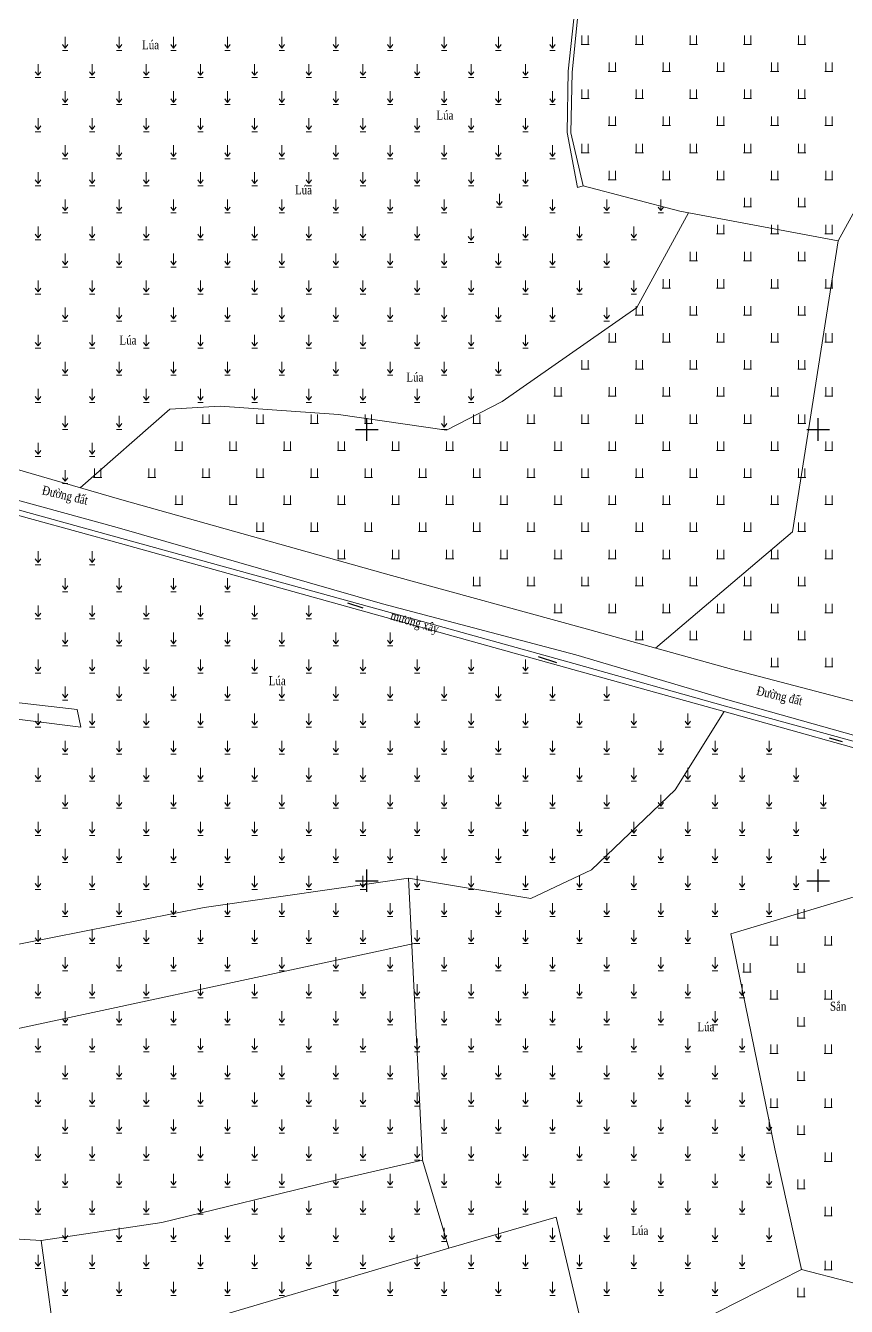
# Model space of a CAD drawing. Header units: metres. Extents: x 585499 to 586851, y 1565849 to 1566901.
# Drawn here: x 586262.2 to 586353.1, y 1566352.8 to 1566494.8 of the extents above; entities that cross this region are included whole.
import ezdxf

# ---------------------------------------------------------------- set-up
doc = ezdxf.new("R2010")
doc.units = ezdxf.units.M
for name, color, linetype, lineweight in [('duong bo', 97, 'Continuous', 0), ('muong xay', 90, 'Continuous', 0), ('text', 7, 'Continuous', 0), ('ThucVat', 90, 'Continuous', 0), ('thuy van', 111, 'Continuous', 0)]:
    doc.layers.add(name, color=color, linetype=linetype, lineweight=lineweight)
doc.layers.add('K_HUNG', color=7, linetype='Continuous')
doc.styles.add('ghi chu', font='times.ttf', dxfattribs={"height": 1})
doc.styles.get("Standard").update_dxf_attribs({"font": 'simplex.shx'})
doc.linetypes.add('B_DAP_CAO1', pattern='A,0.2,[130,ltypeshp.shx,S=0.75,R=0,X=0,Y=0.75],1.2,[130,ltypeshp.shx,S=0.25,R=0,X=0,Y=0.25],1', length=2.4)
doc.linetypes.add('TAluy-500N', pattern='A,0.667,[130,ltypeshp.shx,S=-0.25,R=0,X=0.25,Y=-0.25],0.333', length=1)
doc.dimstyles.get("Standard").update_dxf_attribs({"dimtxt": 0.18, "dimasz": 0.18, "dimexe": 0.18, "dimexo": 0.0625, "dimgap": 0.09, "dimtad": 0, "dimtih": 1, "dimtoh": 1, "dimdec": 4, "dimzin": 0, "dimdsep": 46, "dimtxsty": 'Standard', "dimcen": 0.09, "dimadec": 0, "dimazin": 0, "dimtfac": 1, "dimtdec": 4, "dimtofl": 0, "dimtmove": 0, "dimatfit": 3, "dimfxl": 1, "dimtolj": 1, "dimtzin": 0, "dimarcsym": 0})

# ---------------------------------------------------------------- blocks, each defined once
blk = doc.blocks.new('fdsa')
at = {"layer": 'ThucVat', "color": 8}
for p, q in [((586981.43, 1565459.99), (586981.43, 1565458.99)), ((586982.13, 1565459.99), (586982.13, 1565458.99))]:
    blk.add_line(p, q, dxfattribs=at)
blk.add_lwpolyline([(586981.33, 1565458.99), (586982.23, 1565458.99)], dxfattribs=at)
blk = doc.blocks.new('aa')
at = {"layer": 'ThucVat', "color": 8}
for p, q in [((586849.35, 1565409.62), (586849.35, 1565410.87)), ((586849.35, 1565409.62), (586849.05, 1565410.02)), ((586849.05, 1565409.37), (586849.65, 1565409.37)), ((586849.35, 1565409.62), (586849.65, 1565410.02))]:
    blk.add_line(p, q, dxfattribs=at)

msp = doc.modelspace()

# ---------------------------------------------------------------- linework, layer by layer
at = {"layer": 'duong bo', "color": 8, "elevation": 14.25}
for points in [[(586352.21, 1566470.91), (586362.19, 1566489.06), (586363.21, 1566498.07)], [(586331.97, 1566425.78), (586347.16, 1566438.68), (586352.21, 1566470.91), (586334.67, 1566474.2), (586323.96, 1566477.02)], [(586335.63, 1566474.02), (586329.93, 1566463.54), (586314.99, 1566453.12), (586308.85, 1566449.92), (586296.88, 1566451.69), (586283.75, 1566452.59), (586278.17, 1566452.26), (586268.26, 1566443.56)], [(586339.6, 1566418.75), (586334.17, 1566410.08), (586324.88, 1566401.22), (586318.18, 1566398.02), (586304.61, 1566400.29), (586281.99, 1566397.03), (586251.72, 1566391.06), (586242.7, 1566390.33), (586231.46, 1566389.22), (586209.86, 1566388.02)], [(586304.61, 1566400.29), (586306.19, 1566369.03)], [(586358.43, 1566399.54), (586340.32, 1566394.12), (586345.19, 1566370.27), (586348.15, 1566356.89), (586358.42, 1566354.24), (586370.41, 1566369.41)], [(586252.59, 1566381.74), (586305.27, 1566393.02), (586305.27, 1566393.02)], [(586253.09, 1566360.8), (586263.94, 1566360.1), (586277.3, 1566362.11), (586296.4, 1566366.77), (586306.19, 1566369.03), (586309.1, 1566359.26), (586321, 1566362.7), (586324.22, 1566348.94)], [(586265.81, 1566346.22), (586263.94, 1566360.1)], [(586265.81, 1566346.22), (586275.37, 1566349.3), (586309.1, 1566359.26)], [(586348.15, 1566356.89), (586336.52, 1566350.99), (586324.22, 1566348.94)]]:
    msp.add_lwpolyline(points, dxfattribs=at)
at = {"layer": 'duong bo', "color": 8, "linetype": 'B_DAP_CAO1', "elevation": 14.25}
for points in [[(586067.38, 1566495.94), (586101.83, 1566488.4), (586154.68, 1566475.63), (586184.48, 1566466.17), (586221.38, 1566456.63), (586245.25, 1566450.25), (586272.88, 1566442.22), (586302.75, 1566433.83), (586324.03, 1566428), (586340.39, 1566423.43), (586361.41, 1566417.93), (586369.88, 1566415.12), (586378.53, 1566412.25)], [(586378.28, 1566409.33), (586370.16, 1566411.59), (586360.36, 1566414.33), (586339.76, 1566420.13), (586323.17, 1566425.02), (586301.76, 1566430.7), (586272.36, 1566439.14), (586243.93, 1566446.93), (586220.53, 1566453.33), (586183.36, 1566463.62), (586153.56, 1566471.84), (586114.83, 1566482.27), (586100.94, 1566485.53), (586093.13, 1566487.5), (586070.89, 1566493.29), (586061.32, 1566493.33)], [(586233.58, 1566422.93), (586267.9, 1566418.97), (586268.31, 1566417.03), (586233.36, 1566421.43), (586233.58, 1566422.93)]]:
    msp.add_lwpolyline(points, dxfattribs=at)
at = {"layer": 'K_HUNG', "color": 8}
for p, q in [((586300, 1566448.75), (586300, 1566451.25)), ((586350, 1566448.75), (586350, 1566451.25)), ((586298.75, 1566450), (586301.25, 1566450)), ((586348.75, 1566450), (586351.25, 1566450)), ((586298.75, 1566400), (586301.25, 1566400)), ((586300, 1566398.75), (586300, 1566401.25)), ((586348.75, 1566400), (586351.25, 1566400)), ((586350, 1566398.75), (586350, 1566401.25))]:
    msp.add_line(p, q, dxfattribs=at)
at = {"layer": 'muong xay', "color": 8, "elevation": 14.25}
for points in [[(586382.25, 1566407.59), (586370.27, 1566410.92), (586360.36, 1566413.69), (586339.75, 1566419.36), (586322.94, 1566424.06), (586301.53, 1566430.04), (586272.87, 1566437.94), (586243.73, 1566446), (586220.31, 1566452.56), (586183.04, 1566462.91), (586153.49, 1566471.33), (586115.61, 1566481.97), (586116.34, 1566484.76), (586141.86, 1566580.37)], [(586239.41, 1566446.55), (586243.66, 1566445.37), (586272.72, 1566437.36), (586301.5, 1566429.37), (586322.82, 1566423.42), (586339.6, 1566418.75), (586360.17, 1566413), (586369.99, 1566410.29), (586381.97, 1566406.97)]]:
    msp.add_lwpolyline(points, dxfattribs=at)
at = {"layer": 'thuy van', "color": 8, "linetype": 'TAluy-500N', "elevation": 14.25}
msp.add_lwpolyline([(586323.63, 1566498.6), (586322.74, 1566489.59), (586322.59, 1566482.91), (586323.96, 1566477.02), (586323.33, 1566476.83), (586322.19, 1566482.92), (586322.33, 1566489.72), (586323.25, 1566498.29)], dxfattribs=at)
msp.add_lwpolyline([(586323.63, 1566498.6), (586322.74, 1566489.59), (586322.59, 1566482.91), (586323.96, 1566477.02), (586323.33, 1566476.83), (586322.19, 1566482.92), (586322.33, 1566489.72), (586323.25, 1566498.29)], dxfattribs=at)

# ---------------------------------------------------------------- block references
at = {"layer": 'ThucVat', "color": 8}
for name, p in [('fdsa', (-657.59, 1033.7)), ('fdsa', (-657.59, 1033.7)), ('fdsa', (-651.59, 1033.7)), ('fdsa', (-645.59, 1033.7)), ('fdsa', (-639.59, 1033.7)), ('fdsa', (-633.59, 1033.7)), ('aa', (-582.77, 1082.65)), ('aa', (-576.77, 1082.65)), ('aa', (-570.77, 1082.65)), ('aa', (-564.77, 1082.65)), ('aa', (-558.77, 1082.65)), ('aa', (-552.77, 1082.65)), ('aa', (-546.77, 1082.65)), ('aa', (-540.77, 1082.65)), ('aa', (-534.77, 1082.65)), ('aa', (-528.77, 1082.65)), ('aa', (-585.77, 1079.65)), ('aa', (-579.77, 1079.65)), ('aa', (-573.77, 1079.65)), ('aa', (-567.77, 1079.65)), ('aa', (-561.77, 1079.65)), ('aa', (-555.77, 1079.65)), ('aa', (-549.77, 1079.65)), ('aa', (-543.77, 1079.65)), ('aa', (-537.77, 1079.65)), ('aa', (-531.77, 1079.65)), ('fdsa', (-654.59, 1030.7)), ('fdsa', (-654.59, 1030.7)), ('fdsa', (-648.59, 1030.7)), ('fdsa', (-642.59, 1030.7)), ('fdsa', (-636.59, 1030.7)), ('fdsa', (-630.59, 1030.7)), ('aa', (-582.77, 1076.65)), ('aa', (-576.77, 1076.65)), ('aa', (-570.77, 1076.65)), ('aa', (-564.77, 1076.65)), ('aa', (-558.77, 1076.65)), ('aa', (-552.77, 1076.65)), ('aa', (-546.77, 1076.65)), ('aa', (-540.77, 1076.65)), ('aa', (-534.77, 1076.65)), ('aa', (-528.77, 1076.65)), ('fdsa', (-657.59, 1027.7)), ('fdsa', (-657.59, 1027.7)), ('fdsa', (-651.59, 1027.7)), ('fdsa', (-645.59, 1027.7)), ('fdsa', (-639.59, 1027.7)), ('fdsa', (-633.59, 1027.7)), ('aa', (-585.77, 1073.65)), ('aa', (-579.77, 1073.65)), ('aa', (-573.77, 1073.65)), ('aa', (-567.77, 1073.65)), ('aa', (-561.77, 1073.65)), ('aa', (-555.77, 1073.65)), ('aa', (-549.77, 1073.65)), ('aa', (-543.77, 1073.65)), ('aa', (-537.77, 1073.65)), ('aa', (-531.77, 1073.65)), ('fdsa', (-654.59, 1024.7)), ('fdsa', (-654.59, 1024.7)), ('fdsa', (-648.59, 1024.7)), ('fdsa', (-642.59, 1024.7)), ('fdsa', (-636.59, 1024.7)), ('fdsa', (-630.59, 1024.7)), ('aa', (-582.77, 1070.65)), ('aa', (-576.77, 1070.65)), ('aa', (-570.77, 1070.65)), ('aa', (-564.77, 1070.65)), ('aa', (-558.77, 1070.65)), ('aa', (-552.77, 1070.65)), ('aa', (-546.77, 1070.65)), ('aa', (-540.77, 1070.65)), ('aa', (-534.77, 1070.65)), ('aa', (-528.77, 1070.65)), ('fdsa', (-657.59, 1021.7)), ('fdsa', (-657.59, 1021.7)), ('fdsa', (-651.59, 1021.7)), ('fdsa', (-645.59, 1021.7)), ('fdsa', (-639.59, 1021.7)), ('fdsa', (-633.59, 1021.7)), ('aa', (-585.77, 1067.65)), ('aa', (-579.77, 1067.65)), ('aa', (-573.77, 1067.65)), ('aa', (-567.77, 1067.65)), ('aa', (-561.77, 1067.65)), ('aa', (-555.77, 1067.65)), ('aa', (-549.77, 1067.65)), ('aa', (-543.77, 1067.65)), ('aa', (-537.77, 1067.65)), ('aa', (-531.77, 1067.65)), ('fdsa', (-654.59, 1018.7)), ('fdsa', (-654.59, 1018.7)), ('fdsa', (-648.59, 1018.7)), ('fdsa', (-642.59, 1018.7)), ('fdsa', (-636.59, 1018.7)), ('fdsa', (-630.59, 1018.7)), ('aa', (-582.77, 1064.65)), ('aa', (-576.77, 1064.65)), ('aa', (-570.77, 1064.65)), ('aa', (-564.77, 1064.65)), ('aa', (-558.77, 1064.65)), ('aa', (-552.77, 1064.65)), ('aa', (-546.77, 1064.65)), ('aa', (-540.77, 1064.65)), ('aa', (-534.66, 1065.27)), ('aa', (-528.77, 1064.65)), ('aa', (-522.77, 1064.65)), ('aa', (-516.77, 1064.65)), ('fdsa', (-639.59, 1015.7)), ('fdsa', (-633.59, 1015.7)), ('aa', (-585.77, 1061.65)), ('aa', (-579.77, 1061.65)), ('aa', (-573.77, 1061.65)), ('aa', (-567.77, 1061.65)), ('aa', (-561.77, 1061.65)), ('aa', (-555.77, 1061.65)), ('aa', (-549.77, 1061.65)), ('aa', (-543.77, 1061.65)), ('aa', (-531.77, 1061.65)), ('aa', (-525.77, 1061.65)), ('aa', (-519.77, 1061.65)), ('fdsa', (-642.59, 1012.7)), ('fdsa', (-642.59, 1012.7)), ('fdsa', (-636.59, 1012.7)), ('fdsa', (-636.59, 1012.7)), ('fdsa', (-630.59, 1012.7)), ('fdsa', (-630.59, 1012.7)), ('aa', (-537.8, 1061.37)), ('aa', (-582.77, 1058.65)), ('aa', (-576.77, 1058.65)), ('aa', (-570.77, 1058.65)), ('aa', (-564.77, 1058.65)), ('aa', (-558.77, 1058.65)), ('aa', (-552.77, 1058.65)), ('aa', (-546.77, 1058.65)), ('aa', (-540.77, 1058.65)), ('aa', (-534.77, 1058.65)), ('aa', (-528.77, 1058.65)), ('aa', (-522.77, 1058.65)), ('fdsa', (-645.59, 1009.7)), ('fdsa', (-645.59, 1009.7)), ('fdsa', (-639.59, 1009.7)), ('fdsa', (-639.59, 1009.7)), ('fdsa', (-633.59, 1009.7)), ('fdsa', (-633.59, 1009.7)), ('fdsa', (-648.59, 1006.7)), ('fdsa', (-642.59, 1006.7)), ('fdsa', (-636.59, 1006.7)), ('fdsa', (-630.59, 1006.7)), ('aa', (-585.77, 1055.65)), ('aa', (-579.77, 1055.65)), ('aa', (-573.77, 1055.65)), ('aa', (-567.77, 1055.65)), ('aa', (-561.77, 1055.65)), ('aa', (-555.77, 1055.65)), ('aa', (-549.77, 1055.65)), ('aa', (-543.77, 1055.65)), ('aa', (-537.77, 1055.65)), ('aa', (-531.77, 1055.65)), ('aa', (-525.77, 1055.65)), ('aa', (-519.77, 1055.65)), ('aa', (-582.77, 1052.65)), ('aa', (-576.77, 1052.65)), ('aa', (-570.77, 1052.65)), ('aa', (-564.77, 1052.65)), ('aa', (-558.77, 1052.65)), ('aa', (-552.77, 1052.65)), ('aa', (-546.77, 1052.65)), ('aa', (-540.77, 1052.65)), ('aa', (-534.77, 1052.65)), ('aa', (-528.77, 1052.65)), ('aa', (-522.77, 1052.65)), ('fdsa', (-651.59, 1003.7)), ('fdsa', (-645.59, 1003.7)), ('fdsa', (-639.59, 1003.7)), ('fdsa', (-633.59, 1003.7)), ('aa', (-585.77, 1049.65)), ('aa', (-579.77, 1049.65)), ('aa', (-573.77, 1049.65)), ('aa', (-567.77, 1049.65)), ('aa', (-561.77, 1049.65)), ('aa', (-555.77, 1049.65)), ('aa', (-549.77, 1049.65)), ('aa', (-543.77, 1049.65)), ('aa', (-537.77, 1049.65)), ('aa', (-531.77, 1049.65)), ('fdsa', (-654.59, 1000.7)), ('fdsa', (-654.59, 1000.7)), ('fdsa', (-648.59, 1000.7)), ('fdsa', (-642.59, 1000.7)), ('fdsa', (-636.59, 1000.7)), ('fdsa', (-630.59, 1000.7)), ('aa', (-582.77, 1046.65)), ('aa', (-576.77, 1046.65)), ('aa', (-570.77, 1046.65)), ('aa', (-564.77, 1046.65)), ('aa', (-558.77, 1046.65)), ('aa', (-552.77, 1046.65)), ('aa', (-546.77, 1046.65)), ('aa', (-540.77, 1046.65)), ('aa', (-534.77, 1046.65)), ('fdsa', (-657.59, 997.7)), ('fdsa', (-657.59, 997.7)), ('fdsa', (-651.59, 997.7)), ('fdsa', (-645.59, 997.7)), ('fdsa', (-639.59, 997.7)), ('fdsa', (-633.59, 997.7)), ('aa', (-585.77, 1043.65)), ('aa', (-579.77, 1043.65)), ('aa', (-573.77, 1043.65)), ('aa', (-567.77, 1043.65)), ('aa', (-561.77, 1043.65)), ('aa', (-555.77, 1043.65)), ('aa', (-549.77, 1043.65)), ('aa', (-543.77, 1043.65)), ('aa', (-537.77, 1043.65)), ('fdsa', (-660.59, 994.7)), ('fdsa', (-654.59, 994.7)), ('fdsa', (-654.59, 994.7)), ('fdsa', (-648.59, 994.7)), ('fdsa', (-642.59, 994.7)), ('fdsa', (-636.59, 994.7)), ('fdsa', (-630.59, 994.7)), ('aa', (-582.77, 1040.65)), ('aa', (-576.77, 1040.65)), ('fdsa', (-699.59, 991.7)), ('fdsa', (-693.59, 991.7)), ('fdsa', (-687.59, 991.7)), ('fdsa', (-681.59, 991.7)), ('aa', (-540.77, 1040.65)), ('fdsa', (-669.59, 991.7)), ('fdsa', (-663.59, 991.7)), ('fdsa', (-657.59, 991.7)), ('fdsa', (-657.59, 991.7)), ('fdsa', (-651.59, 991.7)), ('fdsa', (-645.59, 991.7)), ('fdsa', (-639.59, 991.7)), ('fdsa', (-633.59, 991.7)), ('aa', (-585.77, 1037.65)), ('aa', (-579.77, 1037.65)), ('fdsa', (-702.59, 988.7)), ('fdsa', (-696.59, 988.7)), ('fdsa', (-690.59, 988.7)), ('fdsa', (-684.59, 988.7)), ('fdsa', (-678.59, 988.7)), ('fdsa', (-672.59, 988.7)), ('fdsa', (-666.59, 988.7)), ('fdsa', (-660.59, 988.7)), ('fdsa', (-654.59, 988.7)), ('fdsa', (-654.59, 988.7)), ('fdsa', (-648.59, 988.7)), ('fdsa', (-642.59, 988.7)), ('fdsa', (-636.59, 988.7)), ('fdsa', (-630.59, 988.7)), ('aa', (-582.77, 1034.65)), ('fdsa', (-711.59, 985.7)), ('fdsa', (-705.59, 985.7)), ('fdsa', (-699.59, 985.7)), ('fdsa', (-693.59, 985.7)), ('fdsa', (-687.59, 985.7)), ('fdsa', (-681.59, 985.7)), ('fdsa', (-675.59, 985.7)), ('fdsa', (-669.59, 985.7)), ('fdsa', (-663.59, 985.7)), ('fdsa', (-657.59, 985.7)), ('fdsa', (-657.59, 985.7)), ('fdsa', (-651.59, 985.7)), ('fdsa', (-645.59, 985.7)), ('fdsa', (-639.59, 985.7)), ('fdsa', (-633.59, 985.7)), ('fdsa', (-702.59, 982.7)), ('fdsa', (-696.59, 982.7)), ('fdsa', (-690.59, 982.7)), ('fdsa', (-684.59, 982.7)), ('fdsa', (-678.59, 982.7)), ('fdsa', (-672.59, 982.7)), ('fdsa', (-666.59, 982.7)), ('fdsa', (-660.59, 982.7)), ('fdsa', (-654.59, 982.7)), ('fdsa', (-654.59, 982.7)), ('fdsa', (-648.59, 982.7)), ('fdsa', (-642.59, 982.7)), ('fdsa', (-636.59, 982.7)), ('fdsa', (-630.59, 982.7)), ('fdsa', (-693.59, 979.7)), ('fdsa', (-687.59, 979.7)), ('fdsa', (-681.59, 979.7)), ('fdsa', (-675.59, 979.7)), ('fdsa', (-669.59, 979.7)), ('fdsa', (-663.59, 979.7)), ('fdsa', (-657.59, 979.7)), ('fdsa', (-657.59, 979.7)), ('fdsa', (-651.59, 979.7)), ('fdsa', (-645.59, 979.7)), ('fdsa', (-639.59, 979.7)), ('fdsa', (-633.59, 979.7)), ('aa', (-585.77, 1025.65)), ('aa', (-579.77, 1025.65)), ('fdsa', (-684.59, 976.7)), ('fdsa', (-678.59, 976.7)), ('fdsa', (-672.59, 976.7)), ('fdsa', (-666.59, 976.7)), ('fdsa', (-660.59, 976.7)), ('fdsa', (-654.59, 976.7)), ('fdsa', (-654.59, 976.7)), ('fdsa', (-648.59, 976.7)), ('fdsa', (-642.59, 976.7)), ('fdsa', (-636.59, 976.7)), ('fdsa', (-630.59, 976.7)), ('aa', (-582.77, 1022.65)), ('aa', (-576.77, 1022.65)), ('aa', (-570.77, 1022.65)), ('aa', (-564.77, 1022.65)), ('fdsa', (-669.59, 973.7)), ('fdsa', (-663.59, 973.7)), ('fdsa', (-657.59, 973.7)), ('fdsa', (-657.59, 973.7)), ('fdsa', (-651.59, 973.7)), ('fdsa', (-645.59, 973.7)), ('fdsa', (-639.59, 973.7)), ('fdsa', (-633.59, 973.7)), ('aa', (-585.77, 1019.65)), ('aa', (-579.77, 1019.65)), ('aa', (-573.77, 1019.65)), ('aa', (-567.77, 1019.65)), ('aa', (-561.77, 1019.65)), ('aa', (-555.77, 1019.65)), ('fdsa', (-660.59, 970.7)), ('fdsa', (-654.59, 970.7)), ('fdsa', (-654.59, 970.7)), ('fdsa', (-648.59, 970.7)), ('fdsa', (-642.59, 970.7)), ('fdsa', (-636.59, 970.7)), ('fdsa', (-630.59, 970.7)), ('aa', (-582.77, 1016.65)), ('aa', (-576.77, 1016.65)), ('aa', (-570.77, 1016.65)), ('aa', (-564.77, 1016.65)), ('aa', (-558.77, 1016.65)), ('aa', (-552.77, 1016.65)), ('aa', (-546.77, 1016.65)), ('fdsa', (-651.59, 967.7)), ('fdsa', (-645.59, 967.7)), ('fdsa', (-639.59, 967.7)), ('fdsa', (-633.59, 967.7)), ('aa', (-585.77, 1013.65)), ('aa', (-579.77, 1013.65)), ('aa', (-573.77, 1013.65)), ('aa', (-567.77, 1013.65)), ('aa', (-561.77, 1013.65)), ('aa', (-555.77, 1013.65)), ('aa', (-549.77, 1013.65)), ('aa', (-543.77, 1013.65)), ('aa', (-537.77, 1013.65)), ('aa', (-531.77, 1013.65)), ('fdsa', (-636.59, 964.7)), ('fdsa', (-630.59, 964.7)), ('aa', (-582.77, 1010.65)), ('aa', (-576.77, 1010.65)), ('aa', (-570.77, 1010.65)), ('aa', (-564.77, 1010.65)), ('aa', (-558.77, 1010.65)), ('aa', (-552.77, 1010.65)), ('aa', (-546.77, 1010.65)), ('aa', (-540.77, 1010.65)), ('aa', (-534.77, 1010.65)), ('aa', (-528.77, 1010.65)), ('aa', (-522.77, 1010.65)), ('aa', (-585.77, 1007.65)), ('aa', (-579.77, 1007.65)), ('aa', (-573.77, 1007.65)), ('aa', (-567.77, 1007.65)), ('aa', (-561.77, 1007.65)), ('aa', (-555.77, 1007.65)), ('aa', (-549.77, 1007.65)), ('aa', (-543.77, 1007.65)), ('aa', (-537.77, 1007.65)), ('aa', (-531.77, 1007.65)), ('aa', (-525.77, 1007.65)), ('aa', (-519.77, 1007.65)), ('aa', (-513.77, 1007.65)), ('aa', (-582.77, 1004.65)), ('aa', (-576.77, 1004.65)), ('aa', (-570.77, 1004.65)), ('aa', (-564.77, 1004.65)), ('aa', (-558.77, 1004.65)), ('aa', (-552.77, 1004.65)), ('aa', (-546.77, 1004.65)), ('aa', (-540.77, 1004.65)), ('aa', (-534.77, 1004.65)), ('aa', (-528.77, 1004.65)), ('aa', (-522.77, 1004.65)), ('aa', (-516.77, 1004.65)), ('aa', (-510.77, 1004.65)), ('aa', (-504.77, 1004.65)), ('aa', (-585.77, 1001.65)), ('aa', (-579.77, 1001.65)), ('aa', (-573.77, 1001.65)), ('aa', (-567.77, 1001.65)), ('aa', (-561.77, 1001.65)), ('aa', (-555.77, 1001.65)), ('aa', (-549.77, 1001.65)), ('aa', (-543.77, 1001.65)), ('aa', (-537.77, 1001.65)), ('aa', (-531.77, 1001.65)), ('aa', (-525.77, 1001.65)), ('aa', (-519.77, 1001.65)), ('aa', (-513.77, 1001.65)), ('aa', (-507.77, 1001.65)), ('aa', (-501.77, 1001.65)), ('aa', (-582.77, 998.65)), ('aa', (-576.77, 998.65)), ('aa', (-570.77, 998.65)), ('aa', (-564.77, 998.65)), ('aa', (-558.77, 998.65)), ('aa', (-552.77, 998.65)), ('aa', (-546.77, 998.65)), ('aa', (-540.77, 998.65)), ('aa', (-534.77, 998.65)), ('aa', (-528.77, 998.65)), ('aa', (-522.77, 998.65)), ('aa', (-516.77, 998.65)), ('aa', (-510.77, 998.65)), ('aa', (-504.77, 998.65)), ('aa', (-498.77, 998.65)), ('aa', (-585.77, 995.65)), ('aa', (-579.77, 995.65)), ('aa', (-573.77, 995.65)), ('aa', (-567.77, 995.65)), ('aa', (-561.77, 995.65)), ('aa', (-555.77, 995.65)), ('aa', (-549.77, 995.65)), ('aa', (-543.77, 995.65)), ('aa', (-537.77, 995.65)), ('aa', (-531.77, 995.65)), ('aa', (-525.77, 995.65)), ('aa', (-519.77, 995.65)), ('aa', (-513.77, 995.65)), ('aa', (-507.77, 995.65)), ('aa', (-501.77, 995.65)), ('aa', (-582.77, 992.65)), ('aa', (-576.77, 992.65)), ('aa', (-570.77, 992.65)), ('aa', (-564.77, 992.65)), ('aa', (-558.77, 992.65)), ('aa', (-552.77, 992.65)), ('aa', (-546.77, 992.65)), ('aa', (-540.77, 992.65)), ('aa', (-534.77, 992.65)), ('aa', (-528.77, 992.65)), ('aa', (-522.77, 992.65)), ('aa', (-516.77, 992.65)), ('aa', (-510.77, 992.65)), ('aa', (-504.77, 992.65)), ('aa', (-498.77, 992.65)), ('aa', (-585.77, 989.65)), ('aa', (-579.77, 989.65)), ('aa', (-573.77, 989.65)), ('aa', (-567.77, 989.65)), ('aa', (-561.77, 989.65)), ('aa', (-555.77, 989.65)), ('aa', (-549.77, 989.65)), ('aa', (-543.77, 989.65)), ('aa', (-537.77, 989.65)), ('aa', (-531.77, 989.65)), ('aa', (-525.77, 989.65)), ('aa', (-519.77, 989.65)), ('aa', (-513.77, 989.65)), ('aa', (-507.77, 989.65)), ('aa', (-501.77, 989.65)), ('aa', (-582.77, 986.65)), ('aa', (-576.77, 986.65)), ('aa', (-570.77, 986.65)), ('aa', (-564.77, 986.65)), ('aa', (-558.77, 986.65)), ('aa', (-552.77, 986.65)), ('aa', (-546.77, 986.65)), ('aa', (-540.77, 986.65)), ('aa', (-534.77, 986.65)), ('aa', (-528.77, 986.65)), ('aa', (-522.77, 986.65)), ('aa', (-516.77, 986.65)), ('aa', (-510.77, 986.65)), ('aa', (-504.77, 986.65)), ('fdsa', (-633.66, 936.87)), ('aa', (-585.77, 983.65)), ('aa', (-579.77, 983.65)), ('aa', (-573.77, 983.65)), ('aa', (-567.77, 983.65)), ('aa', (-561.77, 983.65)), ('aa', (-555.77, 983.65)), ('aa', (-549.77, 983.65)), ('aa', (-543.77, 983.65)), ('aa', (-537.77, 983.65)), ('aa', (-531.77, 983.65)), ('aa', (-525.77, 983.65)), ('aa', (-519.77, 983.65)), ('aa', (-513.77, 983.65)), ('fdsa', (-636.66, 933.87)), ('fdsa', (-630.66, 933.87)), ('aa', (-582.77, 980.65)), ('aa', (-576.77, 980.65)), ('aa', (-570.77, 980.65)), ('aa', (-564.77, 980.65)), ('aa', (-558.77, 980.65)), ('aa', (-552.77, 980.65)), ('aa', (-546.77, 980.65)), ('aa', (-540.77, 980.65)), ('aa', (-534.77, 980.65)), ('aa', (-528.77, 980.65)), ('aa', (-522.77, 980.65)), ('aa', (-516.77, 980.65)), ('aa', (-510.77, 980.65)), ('fdsa', (-639.66, 930.87)), ('fdsa', (-633.66, 930.87)), ('aa', (-585.77, 977.65)), ('aa', (-579.77, 977.65)), ('aa', (-573.77, 977.65)), ('aa', (-567.77, 977.65)), ('aa', (-561.77, 977.65)), ('aa', (-555.77, 977.65)), ('aa', (-549.77, 977.65)), ('aa', (-543.77, 977.65)), ('aa', (-537.77, 977.65)), ('aa', (-531.77, 977.65)), ('aa', (-525.77, 977.65)), ('aa', (-519.77, 977.65)), ('aa', (-513.77, 977.65)), ('aa', (-507.77, 977.65)), ('fdsa', (-636.66, 927.87)), ('fdsa', (-630.66, 927.87)), ('aa', (-582.77, 974.65)), ('aa', (-576.77, 974.65)), ('aa', (-570.77, 974.65)), ('aa', (-564.77, 974.65)), ('aa', (-558.77, 974.65)), ('aa', (-552.77, 974.65)), ('aa', (-546.77, 974.65)), ('aa', (-540.77, 974.65)), ('aa', (-534.77, 974.65)), ('aa', (-528.77, 974.65)), ('aa', (-522.77, 974.65)), ('aa', (-516.77, 974.65)), ('aa', (-510.77, 974.65)), ('fdsa', (-633.66, 924.87)), ('aa', (-585.77, 971.65)), ('aa', (-579.77, 971.65)), ('aa', (-573.77, 971.65)), ('aa', (-567.77, 971.65)), ('aa', (-561.77, 971.65)), ('aa', (-555.77, 971.65)), ('aa', (-549.77, 971.65)), ('aa', (-543.77, 971.65)), ('aa', (-537.77, 971.65)), ('aa', (-531.77, 971.65)), ('aa', (-525.77, 971.65)), ('aa', (-519.77, 971.65)), ('aa', (-513.77, 971.65)), ('aa', (-507.77, 971.65)), ('fdsa', (-636.66, 921.87)), ('fdsa', (-630.66, 921.87)), ('aa', (-582.77, 968.65)), ('aa', (-576.77, 968.65)), ('aa', (-570.77, 968.65)), ('aa', (-564.77, 968.65)), ('aa', (-558.77, 968.65)), ('aa', (-552.77, 968.65)), ('aa', (-546.77, 968.65)), ('aa', (-540.77, 968.65)), ('aa', (-534.77, 968.65)), ('aa', (-528.77, 968.65)), ('aa', (-522.77, 968.65)), ('aa', (-516.77, 968.65)), ('aa', (-510.77, 968.65)), ('fdsa', (-633.66, 918.87)), ('aa', (-585.77, 965.65)), ('aa', (-579.77, 965.65)), ('aa', (-573.77, 965.65)), ('aa', (-567.77, 965.65)), ('aa', (-561.77, 965.65)), ('aa', (-555.77, 965.65)), ('aa', (-549.77, 965.65)), ('aa', (-543.77, 965.65)), ('aa', (-537.77, 965.65)), ('aa', (-531.77, 965.65)), ('aa', (-525.77, 965.65)), ('aa', (-519.77, 965.65)), ('aa', (-513.77, 965.65)), ('aa', (-507.77, 965.65)), ('fdsa', (-636.66, 915.87)), ('fdsa', (-630.66, 915.87)), ('aa', (-582.77, 962.65)), ('aa', (-576.77, 962.65)), ('aa', (-570.77, 962.65)), ('aa', (-564.77, 962.65)), ('aa', (-558.77, 962.65)), ('aa', (-552.77, 962.65)), ('aa', (-546.77, 962.65)), ('aa', (-540.77, 962.65)), ('aa', (-534.77, 962.65)), ('aa', (-528.77, 962.65)), ('aa', (-522.77, 962.65)), ('aa', (-516.77, 962.65)), ('aa', (-510.77, 962.65)), ('aa', (-504.77, 962.65)), ('fdsa', (-633.66, 912.87)), ('aa', (-585.77, 959.65)), ('aa', (-579.77, 959.65)), ('aa', (-573.77, 959.65)), ('aa', (-567.77, 959.65)), ('aa', (-561.77, 959.65)), ('aa', (-555.77, 959.65)), ('aa', (-549.77, 959.65)), ('aa', (-543.77, 959.65)), ('aa', (-537.77, 959.65)), ('aa', (-531.77, 959.65)), ('aa', (-525.77, 959.65)), ('aa', (-519.77, 959.65)), ('aa', (-513.77, 959.65)), ('aa', (-507.77, 959.65)), ('fdsa', (-630.66, 909.87)), ('aa', (-582.77, 956.65)), ('aa', (-582.77, 956.65)), ('aa', (-576.77, 956.65)), ('aa', (-576.77, 956.65)), ('aa', (-570.77, 956.65)), ('aa', (-570.77, 956.65)), ('aa', (-564.77, 956.65)), ('aa', (-564.77, 956.65)), ('aa', (-558.77, 956.65)), ('aa', (-558.77, 956.65)), ('aa', (-552.77, 956.65)), ('aa', (-552.77, 956.65)), ('aa', (-546.77, 956.65)), ('aa', (-546.77, 956.65)), ('aa', (-540.77, 956.65)), ('aa', (-540.77, 956.65)), ('aa', (-534.77, 956.65)), ('aa', (-534.77, 956.65)), ('aa', (-528.77, 956.65)), ('aa', (-528.77, 956.65)), ('aa', (-522.77, 956.65)), ('aa', (-522.77, 956.65)), ('aa', (-516.77, 956.65)), ('aa', (-516.77, 956.65)), ('aa', (-510.77, 956.65)), ('aa', (-510.77, 956.65)), ('aa', (-504.77, 956.65)), ('aa', (-504.77, 956.65)), ('fdsa', (-633.66, 906.87)), ('aa', (-585.77, 953.65)), ('aa', (-585.77, 953.65)), ('aa', (-579.77, 953.65)), ('aa', (-579.77, 953.65)), ('aa', (-573.77, 953.65)), ('aa', (-573.77, 953.65)), ('aa', (-567.77, 953.65)), ('aa', (-567.77, 953.65)), ('aa', (-561.77, 953.65)), ('aa', (-561.77, 953.65)), ('aa', (-555.77, 953.65)), ('aa', (-555.77, 953.65)), ('aa', (-549.77, 953.65)), ('aa', (-549.77, 953.65)), ('aa', (-543.77, 953.65)), ('aa', (-543.77, 953.65)), ('aa', (-537.77, 953.65)), ('aa', (-537.77, 953.65)), ('aa', (-531.77, 953.65)), ('aa', (-531.77, 953.65)), ('aa', (-525.77, 953.65)), ('aa', (-525.77, 953.65)), ('aa', (-519.77, 953.65)), ('aa', (-519.77, 953.65)), ('aa', (-513.77, 953.65)), ('aa', (-513.77, 953.65)), ('aa', (-507.77, 953.65)), ('aa', (-507.77, 953.65)), ('fdsa', (-630.66, 903.87)), ('aa', (-582.77, 950.65)), ('aa', (-576.77, 950.65)), ('aa', (-570.77, 950.65)), ('aa', (-564.77, 950.65)), ('aa', (-558.77, 950.65)), ('aa', (-552.77, 950.65)), ('aa', (-546.58, 950.62)), ('aa', (-540.77, 950.65)), ('aa', (-534.77, 950.65)), ('aa', (-528.77, 950.65)), ('aa', (-522.77, 950.65)), ('aa', (-516.77, 950.65)), ('aa', (-510.77, 950.65)), ('aa', (-504.77, 950.65)), ('aa', (-585.77, 947.65)), ('aa', (-579.77, 947.65)), ('aa', (-573.77, 947.65)), ('aa', (-567.77, 947.65)), ('aa', (-561.77, 947.65)), ('aa', (-555.77, 947.65)), ('aa', (-549.77, 947.65)), ('aa', (-543.77, 947.65)), ('aa', (-537.77, 947.65)), ('aa', (-531.77, 947.65)), ('aa', (-525.77, 947.65)), ('aa', (-519.77, 947.65)), ('aa', (-513.77, 947.65)), ('aa', (-507.77, 947.65)), ('fdsa', (-630.66, 897.87)), ('aa', (-582.77, 944.65)), ('aa', (-576.77, 944.65)), ('aa', (-570.77, 944.65)), ('aa', (-564.77, 944.65)), ('aa', (-558.77, 944.65)), ('aa', (-552.77, 944.65)), ('aa', (-546.77, 944.65)), ('aa', (-540.77, 944.65)), ('aa', (-534.77, 944.65)), ('aa', (-528.77, 944.65)), ('aa', (-522.77, 944.65)), ('aa', (-516.77, 944.65)), ('aa', (-510.77, 944.65)), ('fdsa', (-633.66, 894.87))]:
    msp.add_blockref(name, p, dxfattribs=at)

# ---------------------------------------------------------------- texts
at = {"layer": 'text', "color": 8, "style": 'ghi chu', "width": 0.8}
for s, p in [('Lúa', (586275.11, 1566492.16, 14.25)), ('Lúa', (586307.72, 1566484.36, 14.25)), ('Lúa', (586292.05, 1566476.07, 14.25)), ('Lúa', (586272.61, 1566459.43, 14.25)), ('Lúa', (586304.39, 1566455.32, 14.25)), ('Lúa', (586289.15, 1566421.67, 14.25)), ('Sắn ', (586351.32, 1566385.58, 14.25)), ('Lúa', (586336.63, 1566383.31, 14.25)), ('Lúa', (586329.31, 1566360.73, 14.25))]:
    msp.add_text(s, height=1, dxfattribs=at).set_placement(p)
for s, rotation, p in [('Ðường đất', 346.8129, (586263.96, 1566442.84, 14.25)), ('mương xây', 343.3702, (586302.55, 1566428.98, 14.25)), ('Ðường đất', 346.8129, (586343.11, 1566420.61, 14.25))]:
    msp.add_text(s, height=1, rotation=rotation, dxfattribs=at).set_placement(p)

# ---------------------------------------------------------------- leaders
at = {"layer": 'muong xay', "color": 8}
for points in [[(586299.6, 1566430.21, 14.25), (586297.9, 1566430.76, 14.25)], [(586321.06, 1566424.15, 14.25), (586319.04, 1566424.8, 14.25)], [(586352.72, 1566415.38, 14.25), (586351.25, 1566415.79, 14.25)]]:
    msp.add_leader(points, dimstyle='Standard', dxfattribs=at)

doc.saveas('drawing.dxf')
